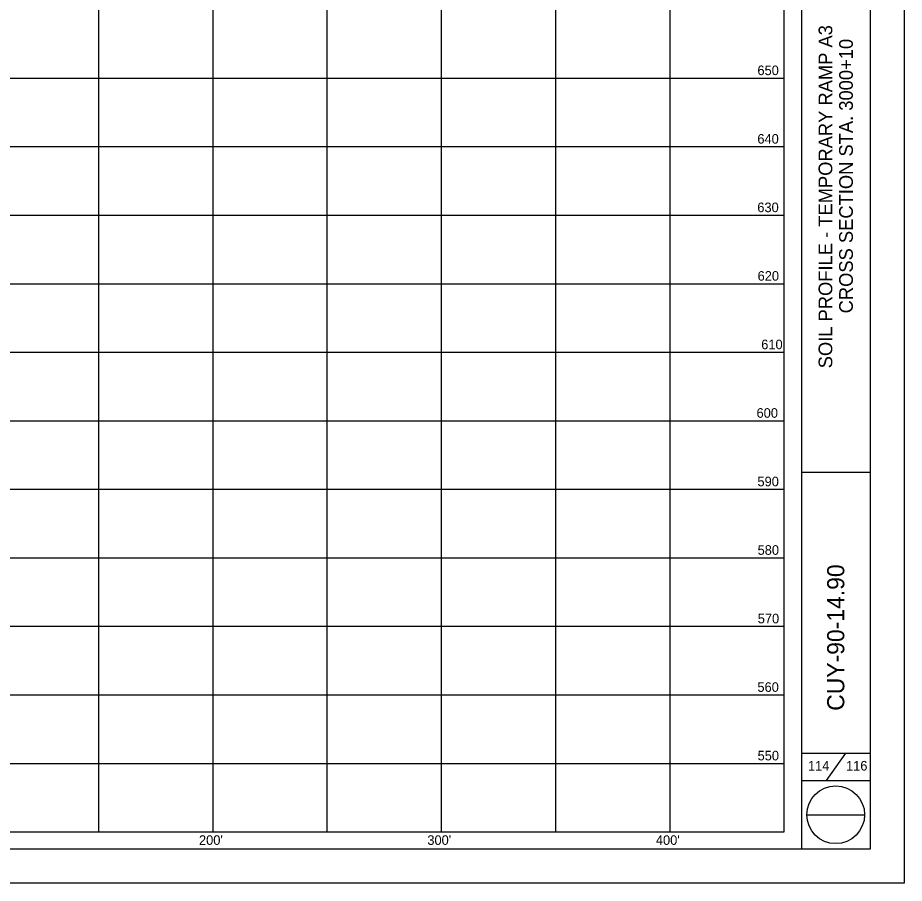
# Model space of a CAD drawing. Extents: x 2193738 to 2194889, y 666766 to 667426.
# Drawn here: x 2194501.5 to 2194889.4, y 666765.8 to 667144.7 of the extents above; entities that cross this region are included whole.
import ezdxf

# ---------------------------------------------------------------- set-up
doc = ezdxf.new("R2010")
doc.units = 0
for name, color, linetype in [('SH_Border', 7, 'Continuous'), ('SH_Cut_Line', 7, 'Continuous'), ('SH_Data', 7, 'Continuous'), ('SH_Major_Grid_Line', 7, 'Continuous')]:
    doc.layers.add(name, color=color, linetype=linetype)

msp = doc.modelspace()

# ---------------------------------------------------------------- linework, layer by layer
at = {"layer": 'SH_Border'}
for p, q in [((2194844.45, 667410.81), (2194844.45, 666780.81)), ((2194874.45, 667410.81), (2194874.45, 666780.81)), ((2194844.45, 666945.81), (2194874.45, 666945.81)), ((2194844.45, 666822.82), (2194874.45, 666822.82)), ((2194863.67, 666822.82), (2194855.22, 666810.82)), ((2194844.45, 666810.81), (2194874.45, 666810.81)), ((2194846.81, 666795.81), (2194872.08, 666795.81)), ((2194874.45, 666780.81), (2193929.45, 666780.81))]:
    msp.add_line(p, q, dxfattribs=at)
msp.add_circle((2194859.45, 666795.81), 12.63, dxfattribs=at)
at = {"layer": 'SH_Cut_Line'}
msp.add_lwpolyline([(2193869.45, 666765.81), (2193869.45, 667425.81), (2194889.45, 667425.81), (2194889.45, 666765.81), (2193869.45, 666765.81)], dxfattribs=at)
at = {"layer": 'SH_Data'}
for p, q in [((2194836.95, 666788.31), (2194836.95, 667388.31)), ((2193936.95, 666788.31), (2194836.95, 666788.31))]:
    msp.add_line(p, q, dxfattribs=at)
at = {"layer": 'SH_Major_Grid_Line'}
for p, q in [((2194536.95, 666788.31), (2194536.95, 667388.31)), ((2194586.95, 666788.31), (2194586.95, 667388.31)), ((2194636.95, 666788.31), (2194636.95, 667388.31)), ((2194686.95, 666788.31), (2194686.95, 667388.31)), ((2194736.95, 666788.31), (2194736.95, 667388.31)), ((2194786.95, 666788.31), (2194786.95, 667388.31)), ((2193936.95, 667118.31), (2194836.95, 667118.31)), ((2193936.95, 667088.31), (2194836.95, 667088.31)), ((2193936.95, 667058.31), (2194836.95, 667058.31)), ((2193936.95, 667028.31), (2194836.95, 667028.31)), ((2193936.95, 666998.31), (2194836.95, 666998.31)), ((2193936.95, 666968.31), (2194836.95, 666968.31)), ((2193936.95, 666938.31), (2194836.95, 666938.31)), ((2193936.95, 666908.31), (2194836.95, 666908.31)), ((2193936.95, 666878.31), (2194836.95, 666878.31)), ((2193936.95, 666848.31), (2194836.95, 666848.31)), ((2193936.95, 666818.31), (2194836.95, 666818.31))]:
    msp.add_line(p, q, dxfattribs=at)

# ---------------------------------------------------------------- texts
at = {"layer": 'SH_Data'}
for s, height, p in [('SOIL PROFILE - TEMPORARY RAMP A3', 6, (2194857.95, 666991.26)), ('CROSS SECTION STA. 3000+10', 6, (2194866.95, 667015.31)), ('CUY-90-14.90', 7.5, (2194863.2, 666841.32))]:
    msp.add_text(s, height=height, rotation=90, dxfattribs=at).set_placement(p)
for s, p in [('650', (2194825.19, 667119.61)), ('640', (2194825.16, 667089.61)), ('630', (2194825.13, 667059.61)), ('620', (2194825.26, 667029.61)), ('610', (2194826.85, 666999.61)), ('600', (2194824.8, 666969.61)), ('590', (2194825.19, 666939.61)), ('580', (2194825.26, 666909.61)), ('570', (2194825.33, 666879.61)), ('560', (2194825.19, 666849.61)), ('550', (2194825.26, 666819.61)), ('114', (2194847.29, 666815.16)), ('116', (2194863.96, 666815.16)), ("200'", (2194580.8, 666782.62)), ("300'", (2194680.73, 666782.62)), ("400'", (2194780.75, 666782.62))]:
    msp.add_text(s, height=4.2, dxfattribs=at).set_placement(p)

doc.saveas('drawing.dxf')
